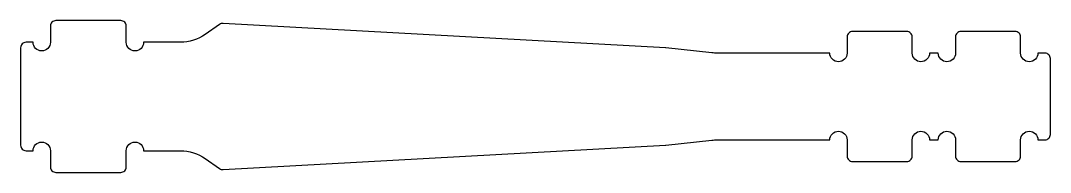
# Model space of a CAD drawing. Header units: millimetres. Extents: x -95 to 95, y -14 to 14.
import ezdxf

# ---------------------------------------------------------------- set-up
doc = ezdxf.new("R2010")
doc.units = ezdxf.units.MM
doc.layers.add('DECOUPE', color=7, linetype='Continuous')

msp = doc.modelspace()

# ---------------------------------------------------------------- linework, layer by layer
at = {"layer": 'DECOUPE'}
msp.add_lwpolyline([(23.97, 9), (-57.65, 13.48, 0.16794), (-58.28, 13.3), (-60.93, 11.45, -0.153879), (-65.52, 10), (-72.3, 10, -1), (-75.5, 10), (-75.5, 11.6), (-75.5, 13, 0.414214), (-76.5, 14), (-88.5, 14, 0.414214), (-89.5, 13), (-89.5, 11.6), (-89.5, 10, -1), (-92.7, 10), (-94, 10, 0.414214), (-95, 9), (-95, -9, 0.414214), (-94, -10), (-92.7, -10, -1), (-89.5, -10), (-89.5, -11.6), (-89.5, -13, 0.414214), (-88.5, -14), (-76.5, -14, 0.414214), (-75.5, -13), (-75.5, -11.6), (-75.5, -10, -1), (-72.3, -10), (-65.52, -10, -0.153879), (-60.93, -11.45), (-58.28, -13.3, 0.16794), (-57.65, -13.48), (23.97, -9, 0.013959), (24.03, -9), (32.56, -8.05, -0.027671), (33.44, -8), (54.3, -8, -1), (57.5, -8), (57.5, -9.6), (57.5, -11, 0.414214), (58.5, -12), (68.5, -12, 0.414214), (69.5, -11), (69.5, -9.6), (69.5, -8, -1), (72.7, -8), (74.3, -8, -1), (77.5, -8), (77.5, -9.6), (77.5, -11, 0.414214), (78.5, -12), (88.5, -12, 0.414214), (89.5, -11), (89.5, -9.6), (89.5, -8, -1), (92.7, -8), (94, -8, 0.414214), (95, -7), (95, 7, 0.414214), (94, 8), (92.7, 8, -1), (89.5, 8), (89.5, 9.6), (89.5, 11, 0.414214), (88.5, 12), (78.5, 12, 0.414214), (77.5, 11), (77.5, 9.6), (77.5, 8, -1), (74.3, 8), (72.7, 8, -1), (69.5, 8), (69.5, 9.6), (69.5, 11, 0.414214), (68.5, 12), (58.5, 12, 0.414214), (57.5, 11), (57.5, 9.6), (57.5, 8, -1), (54.3, 8), (33.44, 8, -0.027671), (32.56, 8.05), (24.03, 9, 0.013959)], format="xyb", close=True, dxfattribs=at)

doc.saveas('drawing.dxf')
